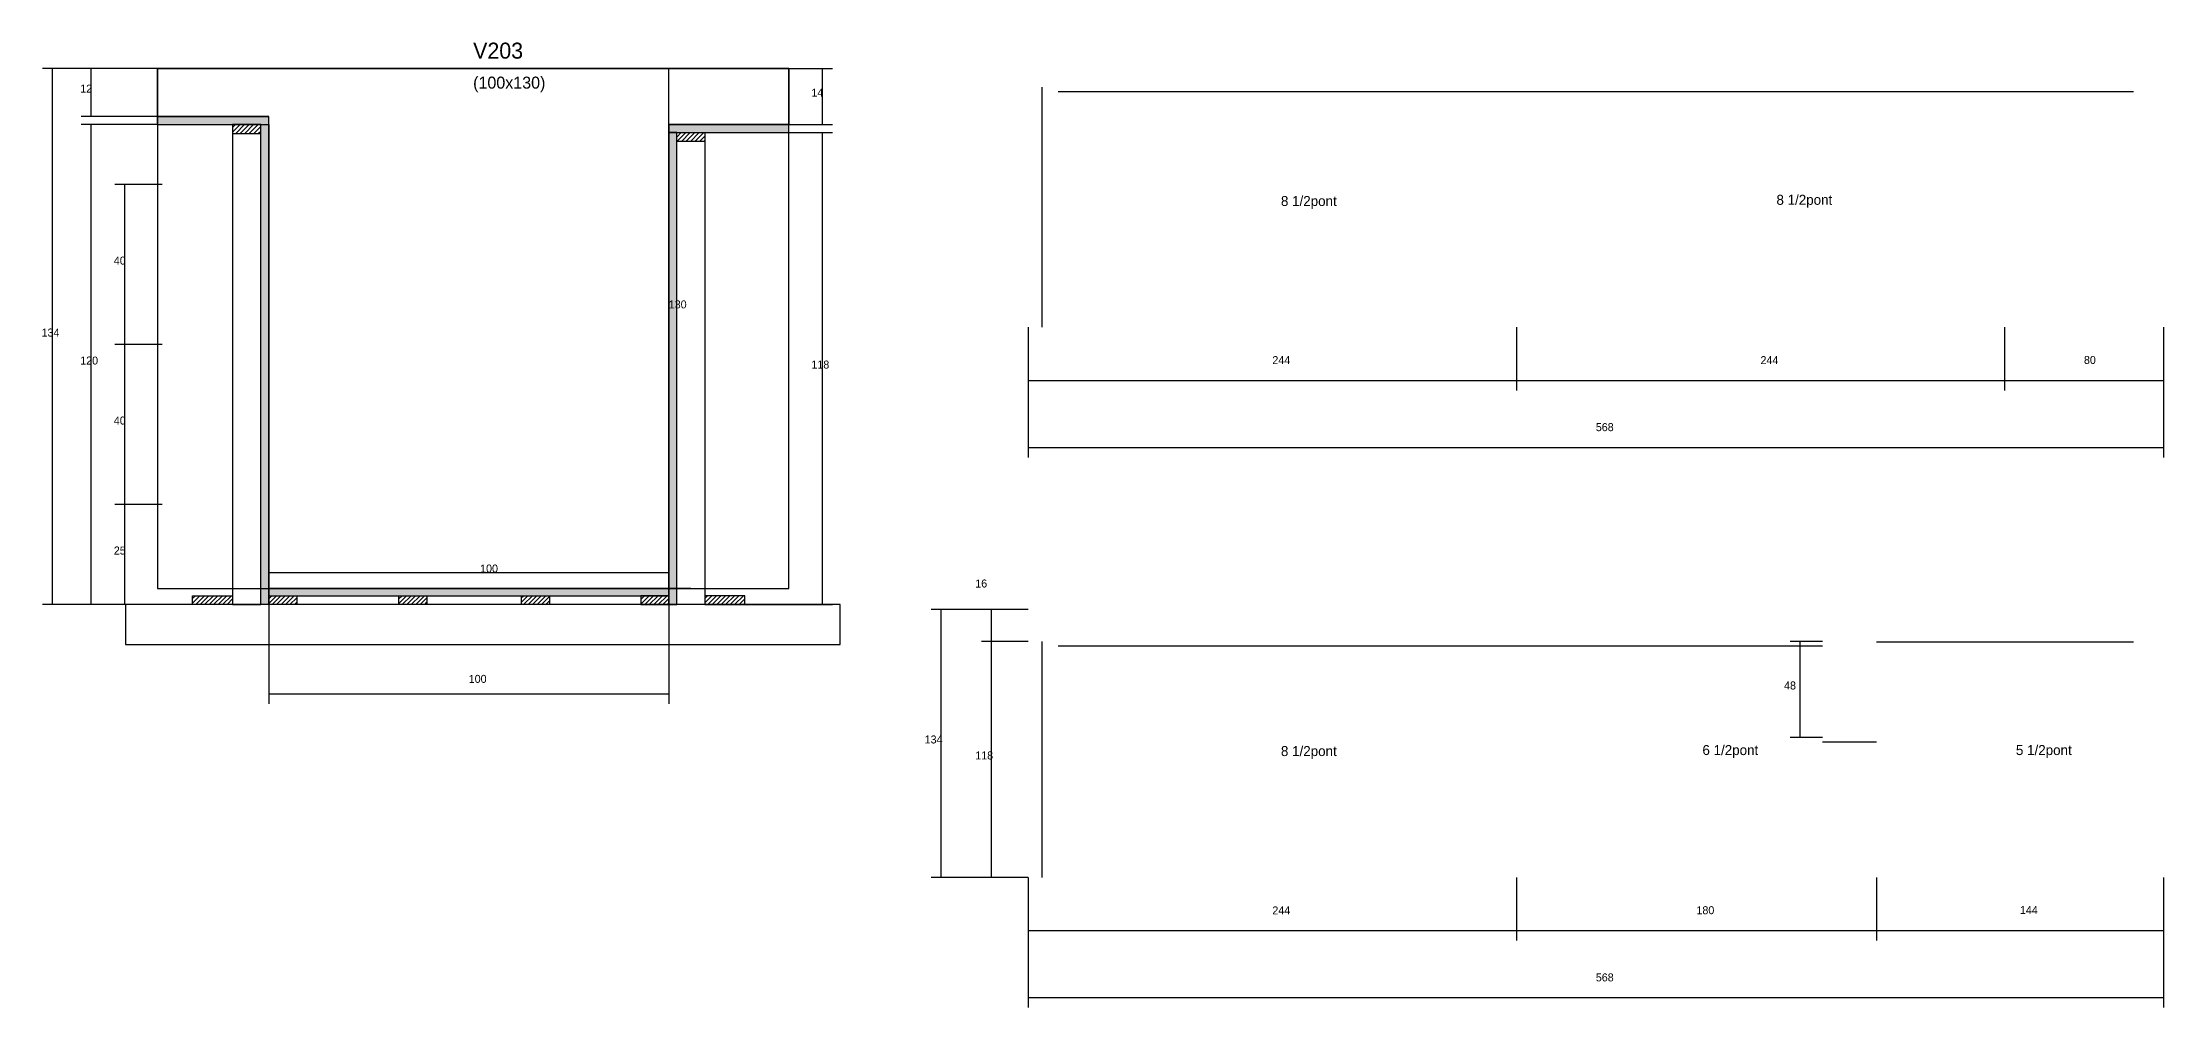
# Model space of a CAD drawing. Header units: metres. Extents: x 3007 to 5457, y 9019 to 10309.
# Drawn here: x 4397 to 5457, y 9826 to 10309 of the extents above; entities that cross this region are included whole.
import ezdxf

# ---------------------------------------------------------------- set-up
doc = ezdxf.new("R2010")
doc.units = ezdxf.units.M
for name, color, linetype in [('CONCRETO', 251, 'Continuous'), ('COTA', 4, 'Continuous'), ('Cota Seção (2x)', 4, 'Continuous'), ('Hachura', 253, 'Continuous'), ('Madeira', 126, 'Continuous'), ('NOMENCLATURA', 7, 'Continuous'), ('Painéis', 200, 'Continuous'), ('SARR_2.2x7', 40, 'Continuous'), ('Texto Seção', 7, 'Continuous')]:
    doc.layers.add(name, color=color, linetype=linetype)

msp = doc.modelspace()

# ---------------------------------------------------------------- hatches: boundary and pattern name
at = {"layer": 'Hachura'}
h = msp.add_hatch(color=8, dxfattribs=at)
h.dxf.hatch_style = 1
h.paths.add_polyline_path([(4510, 10267.8), (4510, 10271.8), (4510, 10271.8), (4454.4, 10271.8), (4454.4, 10271.8), (4454.4, 10267.8), (4454.4, 10267.8), (4510, 10267.8)])
h = msp.add_hatch(dxfattribs=at)
h.set_pattern_fill('ANSI31', scale=0.5)
h.paths.add_polyline_path([(4506, 10263.4), (4506, 10267.8), (4506, 10267.8), (4492, 10267.8), (4492, 10267.8), (4492, 10263.4), (4492, 10263.4), (4506, 10263.4)])
h = msp.add_hatch(color=8, dxfattribs=at)
h.dxf.hatch_style = 1
h.paths.add_polyline_path([(4506, 10267.8), (4510, 10267.8), (4510, 10267.8), (4510, 10027.8), (4510, 10027.8), (4506, 10027.8), (4506, 10027.8), (4506, 10267.8)])
h = msp.add_hatch(color=8, dxfattribs=at)
h.dxf.hatch_style = 1
h.paths.add_polyline_path([(4770, 10263.8), (4770, 10267.8), (4770, 10267.8), (4710, 10267.8), (4710, 10267.8), (4710, 10263.8), (4710, 10263.8), (4770, 10263.8)])
h = msp.add_hatch(color=8, dxfattribs=at)
h.dxf.hatch_style = 1
h.paths.add_polyline_path([(4714, 10263.8), (4710, 10263.8), (4710, 10263.8), (4710, 10027.8), (4710, 10027.8), (4714, 10027.8), (4714, 10027.8), (4714, 10263.8)])
h = msp.add_hatch(dxfattribs=at)
h.set_pattern_fill('ANSI31', scale=0.5)
h.paths.add_polyline_path([(4714, 10259.4), (4714, 10263.8), (4714, 10263.8), (4728, 10263.8), (4728, 10263.8), (4728, 10259.4), (4728, 10259.4), (4714, 10259.4)])
h = msp.add_hatch(dxfattribs=at)
h.set_pattern_fill('ANSI31', scale=0.5)
h.paths.add_polyline_path([(4472, 10027.8), (4472, 10032.2), (4472, 10032.2), (4492, 10032.2), (4492, 10032.2), (4492, 10027.8), (4492, 10027.8), (4472, 10027.8)])
h = msp.add_hatch(color=8, dxfattribs=at)
h.dxf.hatch_style = 1
h.paths.add_polyline_path([(4710, 10032.2), (4710, 10035.8), (4710, 10035.8), (4510, 10035.8), (4510, 10035.8), (4510, 10032.2), (4510, 10032.2), (4710, 10032.2)])
h = msp.add_hatch(dxfattribs=at)
h.set_pattern_fill('ANSI31', scale=0.5)
h.paths.add_polyline_path([(4510, 10027.8), (4510, 10032.2), (4510, 10032.2), (4524, 10032.2), (4524, 10032.2), (4524, 10027.8), (4524, 10027.8), (4510, 10027.8)])
h = msp.add_hatch(dxfattribs=at)
h.set_pattern_fill('ANSI31', scale=0.5)
h.paths.add_polyline_path([(4575.1, 10027.8), (4575.1, 10032.2), (4575.1, 10032.2), (4589.1, 10032.2), (4589.1, 10032.2), (4589.1, 10027.8), (4589.1, 10027.8), (4575.1, 10027.8)])
h = msp.add_hatch(dxfattribs=at)
h.set_pattern_fill('ANSI31', scale=0.5)
h.paths.add_polyline_path([(4636.4, 10027.8), (4636.4, 10032.2), (4636.4, 10032.2), (4650.4, 10032.2), (4650.4, 10032.2), (4650.4, 10027.8), (4650.4, 10027.8), (4636.4, 10027.8)])
h = msp.add_hatch(dxfattribs=at)
h.set_pattern_fill('ANSI31', scale=0.5)
h.paths.add_polyline_path([(4710, 10027.8), (4710, 10032.2), (4710, 10032.2), (4696, 10032.2), (4696, 10032.2), (4696, 10027.8), (4696, 10027.8), (4710, 10027.8)])
h = msp.add_hatch(dxfattribs=at)
h.set_pattern_fill('ANSI31', scale=0.5)
h.paths.add_polyline_path([(4748, 10027.8), (4748, 10032.2), (4748, 10032.2), (4728, 10032.2), (4728, 10032.2), (4728, 10027.8), (4728, 10027.8), (4748, 10027.8)])

# ---------------------------------------------------------------- linework, layer by layer
at = {"layer": 'CONCRETO'}
for points in [[(4454.4, 10271.8), (4454.4, 10295.8), (4770, 10295.8), (4770, 10267.8), (4710, 10267.8), (4710, 10035.8), (4510, 10035.8), (4510, 10271.8)], [(4454.4, 10035.8), (4770, 10035.8), (4770, 10295.8), (4454.4, 10295.8)]]:
    msp.add_lwpolyline(points, close=True, dxfattribs=at)
at = {"layer": 'COTA'}
for p, q in [((4454.4, 10295.8), (4397, 10295.8)), ((4402, 10027.8), (4402, 10295.8)), ((4454.4, 10295.8), (4416.3, 10295.8)), ((4421.3, 10271.8), (4421.3, 10295.8)), ((4770, 10295.8), (4791.8, 10295.8)), ((4786.8, 10267.8), (4786.8, 10295.8)), ((4454.4, 10271.8), (4416.3, 10271.8)), ((4454.4, 10267.8), (4416.3, 10267.8)), ((4421.3, 10027.8), (4421.3, 10267.8)), ((4770, 10267.8), (4791.8, 10267.8)), ((4770, 10263.8), (4791.8, 10263.8)), ((4786.8, 10027.8), (4786.8, 10263.8)), ((4456.7, 10237.8), (4433.1, 10237.8)), ((4438.1, 10157.8), (4438.1, 10237.8)), ((4456.7, 10157.8), (4433.1, 10157.8)), ((4456.7, 10157.8), (4433.1, 10157.8)), ((4438.1, 10077.8), (4438.1, 10157.8)), ((4889.7, 10166.5), (4889.7, 10134.9)), ((4889.7, 10166.5), (4889.7, 10101.4)), ((5133.7, 10166.5), (5133.7, 10134.9)), ((5133.7, 10166.5), (5133.7, 10134.9)), ((5377.7, 10166.5), (5377.7, 10134.9)), ((5377.7, 10166.5), (5377.7, 10134.9)), ((5457.2, 10166.5), (5457.2, 10134.9)), ((5457.2, 10166.5), (5457.2, 10101.4)), ((4889.7, 10139.9), (5133.7, 10139.9)), ((5133.7, 10139.9), (5377.7, 10139.9)), ((5377.7, 10139.9), (5457.2, 10139.9)), ((4889.7, 10106.4), (5457.2, 10106.4)), ((4456.7, 10077.8), (4433.1, 10077.8)), ((4456.7, 10077.8), (4433.1, 10077.8)), ((4438.1, 10027.8), (4438.1, 10077.8)), ((4476.4, 10027.8), (4397, 10027.8)), ((4476.4, 10027.8), (4416.3, 10027.8)), ((4456.7, 10027.8), (4433.1, 10027.8)), ((4510, 10027.8), (4510, 9978.1)), ((4710, 10027.8), (4710, 9978.1)), ((4743.6, 10027.8), (4791.8, 10027.8)), ((4510, 9983.1), (4710, 9983.1)), ((4889.7, 9891.3), (4889.7, 9859.8)), ((4889.7, 9891.3), (4889.7, 9826.2)), ((5133.7, 9891.3), (5133.7, 9859.8)), ((5133.7, 9891.3), (5133.7, 9859.8)), ((5313.7, 9891.3), (5313.7, 9859.8)), ((5313.7, 9891.3), (5313.7, 9859.8)), ((5457.2, 9891.3), (5457.2, 9859.8)), ((5457.2, 9891.3), (5457.2, 9826.2)), ((4889.7, 9864.8), (5133.7, 9864.8)), ((5133.7, 9864.8), (5313.7, 9864.8)), ((5313.7, 9864.8), (5457.2, 9864.8)), ((4889.7, 9831.2), (5457.2, 9831.2))]:
    msp.add_line(p, q, dxfattribs=at)
at = {"layer": 'Cota Seção (2x)'}
for p, q in [((4721, 10295.8), (4705, 10295.8)), ((4710, 10035.8), (4710, 10295.8)), ((4510, 10027.8), (4510, 10048.8)), ((4510, 10043.8), (4710, 10043.8)), ((4710, 10027.8), (4710, 10048.8)), ((4721, 10035.8), (4705, 10035.8)), ((4889.7, 10025.3), (4841.1, 10025.3)), ((4846.1, 9891.3), (4846.1, 10025.3)), ((4889.7, 10025.3), (4866.3, 10025.3)), ((4871.3, 10009.3), (4871.3, 10025.3)), ((4889.7, 10009.3), (4866.3, 10009.3)), ((4889.7, 10009.3), (4866.3, 10009.3)), ((4871.3, 9891.3), (4871.3, 10009.3)), ((5286.7, 10009.3), (5270.6, 10009.3)), ((5275.6, 9961.3), (5275.6, 10009.3)), ((5286.7, 9961.3), (5270.6, 9961.3)), ((4889.7, 9891.3), (4841.1, 9891.3)), ((4889.7, 9891.3), (4866.3, 9891.3))]:
    msp.add_line(p, q, dxfattribs=at)
at = {"layer": 'Madeira'}
for points in [[(4506, 10263.4), (4506, 10267.8), (4492, 10267.8), (4492, 10263.4)], [(4506, 10267.8), (4492, 10267.8), (4492, 10027.8), (4506, 10027.8)], [(4714, 10259.4), (4714, 10263.8), (4728, 10263.8), (4728, 10259.4)], [(4714, 10263.8), (4728, 10263.8), (4728, 10027.8), (4714, 10027.8)], [(4472, 10027.8), (4472, 10032.2), (4492, 10032.2), (4492, 10027.8)], [(4510, 10027.8), (4510, 10032.2), (4524, 10032.2), (4524, 10027.8)], [(4575.1, 10027.8), (4575.1, 10032.2), (4589.1, 10032.2), (4589.1, 10027.8)], [(4636.4, 10027.8), (4636.4, 10032.2), (4650.4, 10032.2), (4650.4, 10027.8)], [(4710, 10027.8), (4710, 10032.2), (4696, 10032.2), (4696, 10027.8)], [(4748, 10027.8), (4748, 10032.2), (4728, 10032.2), (4728, 10027.8)], [(4438.5, 10007.8), (4795.7, 10007.8), (4795.7, 10027.8), (4438.5, 10027.8)]]:
    msp.add_lwpolyline(points, close=True, dxfattribs=at)
at = {"layer": 'Painéis'}
for p, q in [((4454.4, 10271.8), (4510, 10271.8)), ((4454.4, 10267.8), (4454.4, 10271.8)), ((4510, 10267.8), (4510, 10271.8)), ((4510, 10027.8), (4510, 10267.8)), ((4510, 10027.8), (4510, 10267.8)), ((4710, 10267.8), (4770, 10267.8)), ((4710, 10027.8), (4710, 10263.8)), ((4510, 10035.8), (4710, 10035.8)), ((4510, 10032.2), (4510, 10035.8)), ((4710, 10032.2), (4710, 10035.8))]:
    msp.add_line(p, q, dxfattribs=at)
for points in [[(4510, 10267.8), (4510, 10271.8), (4454.4, 10271.8), (4454.4, 10267.8)], [(4506, 10267.8), (4510, 10267.8), (4510, 10027.8), (4506, 10027.8)], [(4770, 10263.8), (4770, 10267.8), (4710, 10267.8), (4710, 10263.8)], [(4714, 10263.8), (4710, 10263.8), (4710, 10027.8), (4714, 10027.8)], [(4710, 10032.2), (4710, 10035.8), (4510, 10035.8), (4510, 10032.2)]]:
    msp.add_lwpolyline(points, close=True, dxfattribs=at)
at = {"layer": 'SARR_2.2x7'}
for p, q in [((4896.7, 10166.5), (4896.7, 10286.5)), ((4904.7, 10284.3), (5133.7, 10284.3)), ((5133.7, 10284.3), (5442.2, 10284.3)), ((4896.7, 9891.3), (4896.7, 10009.3)), ((4904.7, 10007.1), (5133.7, 10007.1)), ((5133.7, 10007.1), (5286.7, 10007.1)), ((5313.7, 10009.1), (5442.2, 10009.1)), ((5286.7, 9959.1), (5313.7, 9959.1))]:
    msp.add_line(p, q, dxfattribs=at)

# ---------------------------------------------------------------- texts
at = {"layer": 'COTA'}
for s, p in [('12', (4415.8, 10283.8)), ('14', (4781.3, 10281.8)), ('40', (4432.6, 10197.8)), ('134', (4396.5, 10161.8)), ('120', (4415.8, 10147.8)), ('118', (4781.3, 10145.8)), ('244', (5011.7, 10148)), ('244', (5255.7, 10148)), ('80', (5417.4, 10148.1)), ('40', (4432.6, 10117.8)), ('568', (5173.4, 10114.5)), ('25', (4432.6, 10052.8)), ('100', (4610, 9988.6)), ('244', (5011.7, 9872.8)), ('180', (5223.7, 9872.9)), ('144', (5385.4, 9873)), ('568', (5173.4, 9839.3))]:
    msp.add_text(s, height=4, dxfattribs=at).set_placement(p)
at = {"layer": 'Cota Seção (2x)'}
for s, p in [('130', (4710, 10175.9)), ('100', (4615.7, 10043.8)), ('16', (4863.2, 10036.3)), ('48', (5267.5, 9985.3)), ('134', (4837.9, 9958.3)), ('118', (4863.2, 9950.3))]:
    msp.add_text(s, height=4, dxfattribs=at).set_placement(p)
at = {"layer": 'NOMENCLATURA'}
for s, p in [('8 1/2pont', (5016, 10227.1)), ('8 1/2pont', (5263.7, 10227.7)), ('8 1/2pont', (5016, 9952)), ('6 1/2pont', (5226.7, 9952.5)), ('5 1/2pont', (5383.4, 9952.5))]:
    msp.add_text(s, height=5, dxfattribs=at).set_placement(p)
at = {"layer": 'Texto Seção'}
for s, height, p in [('V203', 8, (4612.2, 10300.8)), ('(100x130)', 6, (4612.2, 10285.8))]:
    msp.add_text(s, height=height, dxfattribs=at).set_placement(p)

doc.saveas('drawing.dxf')
